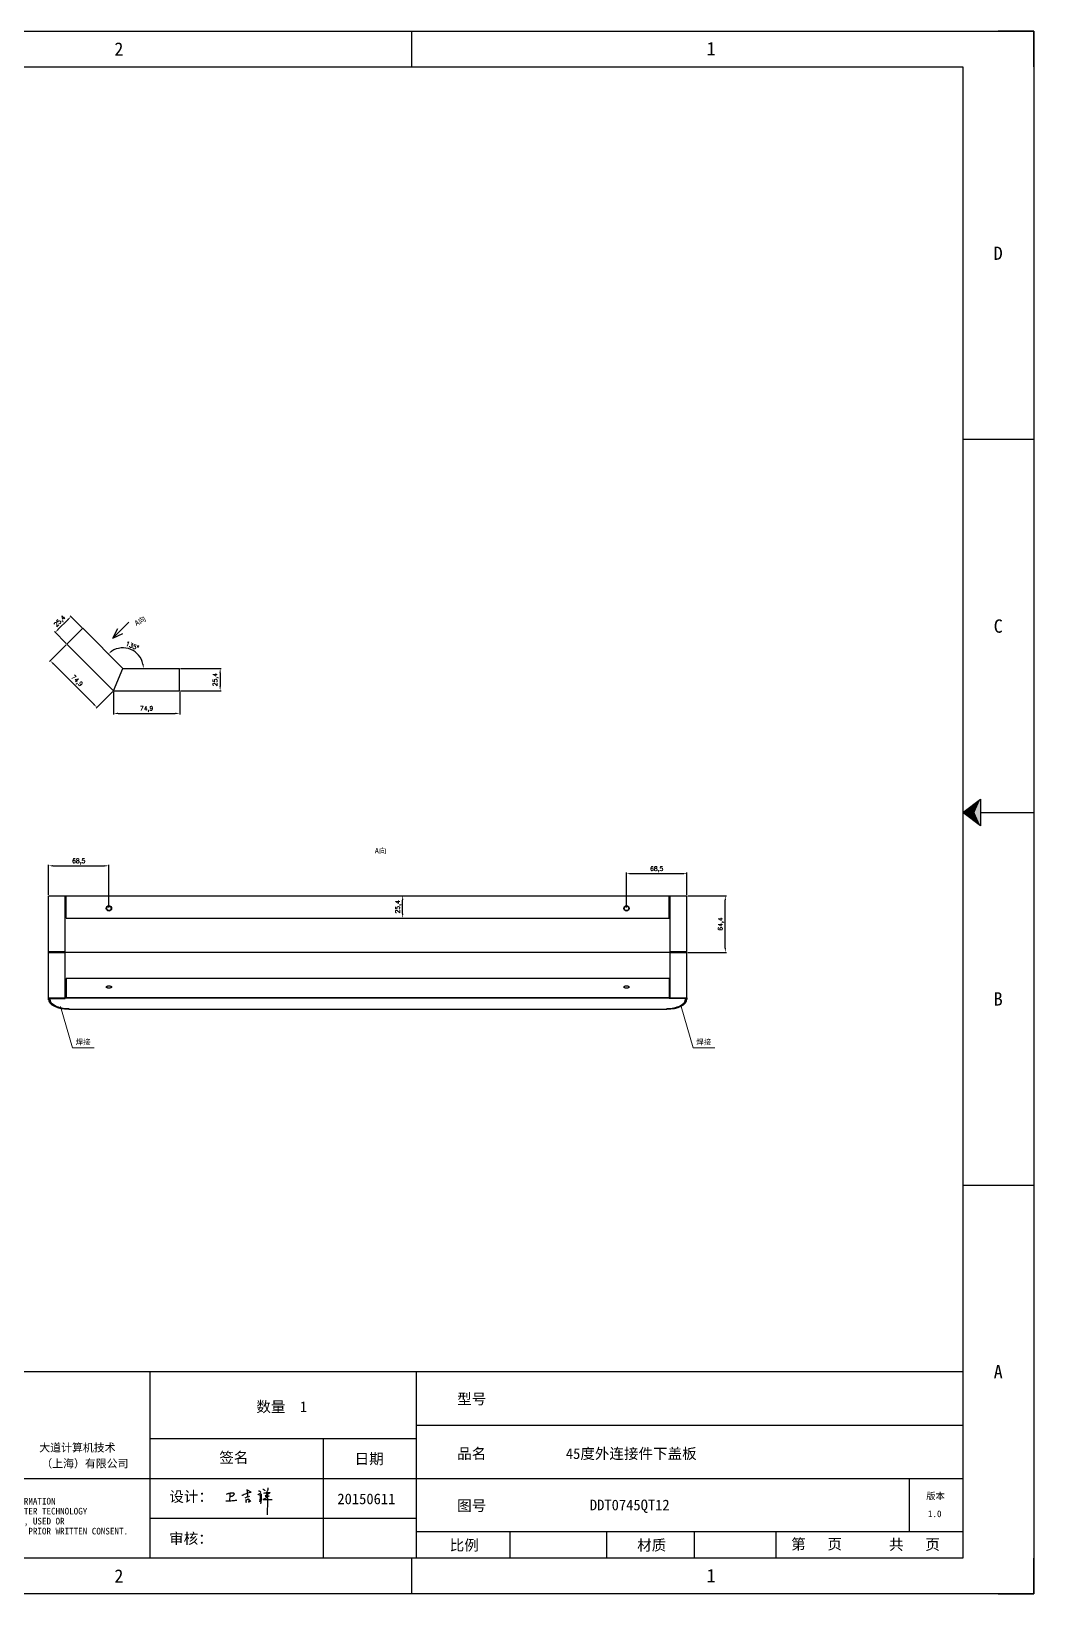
# Model space of a CAD drawing. Header units: millimetres. Extents: x -32103 to 8419, y 14505 to 33139.
# Drawn here: x 1803 to 2939, y 17546 to 19318 of the extents above; entities that cross this region are included whole.
import ezdxf
from ezdxf.enums import TextEntityAlignment as Align

# ---------------------------------------------------------------- set-up
doc = ezdxf.new("R2010")
doc.units = ezdxf.units.MM
doc.linetypes.add('DOT', pattern=[0.25, 0, -0.25])
doc.layers.add('4', color=7, linetype='Continuous')
doc.layers.add('print', color=30, linetype='Continuous')
doc.layers.add('dim', color=2, linetype='Continuous', lineweight=9)
doc.styles.add('Dartop', font='')
doc.styles.add('hzHT', font='simhei.ttf')
doc.styles.get("Standard").update_dxf_attribs({"font": 'txt', "bigfont": 'gbcbig.shx'})
doc.styles.get('Dartop').set_extended_font_data('FangSong_GB2312')
doc.dimstyles.new('small', dxfattribs={"dimtxt": 5, "dimasz": 5, "dimexe": 1.25, "dimexo": 1, "dimgap": 2, "dimtad": 1, "dimtxsty": 'Standard', "dimcen": 2.5, "dimadec": 0, "dimazin": 0, "dimtfac": 1, "dimtmove": 0, "dimatfit": 3, "dimfxl": 0, "dimarcsym": 0})

# ---------------------------------------------------------------- blocks, each defined once
blk = doc.blocks.new('*U4')
at = {"color": 254, "linetype": 'Continuous', "extrusion": (0, 0, -1)}
for points in [[(-33.167, 11), (-33, 11), (-33.25, 11.188)], [(-33.167, 11), (-33.25, 11.188), (-33.25, 10.812)], [(-33.167, 11), (-33.25, 10.812), (-33, 11)]]:
    blk.add_solid(points, dxfattribs=at)
blk = doc.blocks.new('h')
for p, q in [((20773.3, -2331.8), (20775.3, -2338.7)), ((20789.1, -2340.9), (20773.5, -2331.9)), ((20775.3, -2338.7), (20775.6, -2351.2)), ((20845.7, -2343.5), (20848.4, -2353)), ((20768.1, -2360.9), (20773, -2359.1)), ((20769.5, -2366.9), (20769.8, -2370.6)), ((20769.8, -2370.6), (20770.9, -2378)), ((20770.9, -2378), (20771.5, -2370.6)), ((20772.4, -2369.3), (20774.9, -2367.8)), ((20773, -2359.1), (20784.1, -2355.2)), ((20775.6, -2351.2), (20775.5, -2357.3)), ((20782.2, -2369.2), (20780, -2377.1)), ((20780, -2377.1), (20788.3, -2371.3)), ((20780.1, -2366.4), (20780.8, -2366.4)), ((20781.9, -2367.4), (20782.2, -2369.2)), ((20848.9, -2370.3), (20847.9, -2424)), ((20848.4, -2353), (20848.9, -2370.3))]:
    blk.add_line(p, q)
for points in [[(20699.1, -2348.2, -0.029745), (20704.6, -2345.4, -0.046842), (20708.4, -2344.2, -0.00919), (20714.3, -2343, -0.018517), (20717.2, -2342.5, -0.037841), (20720.3, -2342.4, -0.039541), (20723.2, -2342.8, -0.149785), (20726, -2344.3, -0.204935), (20726.9, -2346.6, -0.074872), (20726.5, -2348.3, -0.061615), (20725.6, -2350.3, -0.034204), (20723.8, -2352.6, -0.045776), (20722.3, -2354.1, -0.054985), (20720.4, -2355.3, -0.036348), (20717.3, -2356.5, -0.067752), (20715.7, -2356.8, -0.043553), (20713.2, -2356.7)], [(20755, -2351.9, -0.024077), (20759.9, -2350.1, -0.013147), (20768.7, -2346.5, -0.00522), (20775.4, -2344.1, -0.018517), (20777.3, -2343.4, -0.008274), (20786.3, -2341, -0.039541), (20788.3, -2340.8, -0.079216), (20789.4, -2341, -0.204935)], [(20816.8, -2335, -0.053561), (20819.6, -2336.1, -0.075272), (20821.3, -2337.3, -0.005295), (20822.5, -2338.5, -0.009337), (20823.1, -2339.1, -0.026146), (20823.7, -2339.8, -0.016644), (20824.5, -2340.9)], [(20832.1, -2329.2, -0.053561), (20834.9, -2330.3, -0.075272), (20836.7, -2331.5, -0.005295), (20837.8, -2332.6, -0.009337), (20838.5, -2333.3, -0.026146), (20839, -2334, -0.016644), (20839.8, -2335.1)], [(20836, -2343.7, -0.02797), (20842.1, -2342.6, -0.048868), (20845.6, -2342.2, -0.00919), (20851.1, -2341.4, -0.018517), (20853.9, -2341.1, -0.037841), (20856.7, -2341.2, -0.039541), (20859.4, -2341.6, -0.018282), (20840.6, -2354.7, -0.000937)], [(20847.6, -2340.2, 0.021784), (20849.6, -2335.9, 0.028296), (20850.8, -2332.4, 0.008136), (20851.9, -2328.2, 0.028913), (20852.2, -2327, 0.08193), (20852.1, -2325.9, 0.075058), (20851.7, -2324.7, 0.275043)], [(20696.6, -2372.4, 0.002073), (20710.6, -2371.9, 0.016137), (20719.6, -2371.3, 0.008314), (20736.9, -2369.3)], [(20813.5, -2350.1, 0.007348), (20815.9, -2348.7, 0.008421), (20818, -2347.3, 0.009459), (20819.7, -2346.2, -0.016325), (20820.7, -2345.5, -0.173771), (20821.8, -2345.3, -0.085159), (20823.9, -2346, -0.125883), (20826, -2347.9, -0.160659), (20826.6, -2350.1, -0.010447), (20826.5, -2352.3, -0.008247), (20826.2, -2355.1, -0.002698), (20825.3, -2374, 0.001562), (20823.9, -2383.7, 0.016137)]]:
    blk.add_lwpolyline(points, format="xyb")
for points in [[(20711.3, -2343.5), (20711.3, -2343.5), (20711.5, -2355.8), (20710.7, -2368), (20710.6, -2371.9)], [(20821.5, -2350.6), (20822.4, -2359.2), (20822.2, -2364.9), (20821.7, -2369), (20821.3, -2376.3), (20823.6, -2368.5), (20827.2, -2366.3), (20829.5, -2366.3)], [(20840.6, -2354.7), (20850, -2354.7), (20855, -2354.3), (20845.9, -2361.1), (20840.5, -2364), (20833, -2367.5), (20863.2, -2367.4), (20865.9, -2367.3)]]:
    blk.add_lwpolyline(points)
for centre, radius, start, end in [((20773.7, -2371.2), 2.3, 121.9907, 163.6016), ((20787.5, -2406), 40.3, 100.6183, 108.2482), ((20780.8, -2367.6), 1.15, 9.4675, 90)]:
    blk.add_arc(centre, radius, start, end)
blk = doc.blocks.new('*D147')
at = {"layer": 'Defpoints', "color": 0}
for p in [(1896, 18570.1, 22.9), (1970.9, 18570.1, 22.9), (1970.9, 18544.5)]:
    blk.add_point(p, dxfattribs=at)
at = {"layer": 'dim', "color": 0, "lineweight": -2}
for p, q in [((1896, 18569.1), (1896, 18543.2)), ((1970.9, 18569.1), (1970.9, 18543.2)), ((1901, 18544.5), (1965.9, 18544.5))]:
    blk.add_line(p, q, dxfattribs=at)
at = {"layer": 'dim', "color": 0}
for points in [[(1901, 18545.3), (1901, 18543.6), (1896, 18544.5)], [(1965.9, 18545.3), (1965.9, 18543.6), (1970.9, 18544.5)]]:
    blk.add_solid(points, dxfattribs=at)
at = {"layer": 'dim', "color": 0, "insert": (1933.4, 18549.4), "char_height": 5, "attachment_point": 5}
blk.add_mtext('74,9', dxfattribs=at)
blk = doc.blocks.new('*D150')
at = {"layer": 'Defpoints', "color": 0}
for p in [(1843, 18623), (1896, 18570.1), (1877.1, 18551.2)]:
    blk.add_point(p, dxfattribs=at)
at = {"layer": 'dim', "color": 0, "lineweight": -2}
for p, q in [((1842.3, 18622.3), (1823.3, 18603.3)), ((1827.7, 18600.7), (1873.6, 18554.8)), ((1895.2, 18569.4), (1876.2, 18550.4))]:
    blk.add_line(p, q, dxfattribs=at)
at = {"layer": 'dim', "color": 0}
for points in [[(1828.3, 18601.3), (1827.1, 18600.1), (1824.2, 18604.2)], [(1874.2, 18555.4), (1873, 18554.2), (1877.1, 18551.2)]]:
    blk.add_solid(points, dxfattribs=at)
at = {"layer": 'dim', "color": 0, "insert": (1854.1, 18581.2), "char_height": 5, "attachment_point": 5, "rotation": 315}
blk.add_mtext('74,9', dxfattribs=at)
blk = doc.blocks.new('*D151')
at = {"layer": 'Defpoints', "color": 0}
for p in [(1860.9, 18641), (1906.5, 18595.5), (1906.5, 18595.5), (1923, 18612), (1970.9, 18595.5)]:
    blk.add_point(p, dxfattribs=at)
at = {"layer": 'dim', "color": 0, "lineweight": -2}
blk.add_arc((1906.5, 18595.5), 23.3, 12.3031, 122.6969, dxfattribs=at)
at = {"layer": 'dim', "color": 0}
for points in [[(1894.4, 18614.5), (1893.3, 18615.8), (1890, 18612)], [(1930.1, 18600.5), (1928.4, 18600.4), (1929.8, 18595.5)]]:
    blk.add_solid(points, dxfattribs=at)
at = {"layer": 'dim', "color": 0, "insert": (1917.1, 18621.2), "char_height": 5, "attachment_point": 5, "rotation": 337.5}
blk.add_mtext('135°', dxfattribs=at)
blk = doc.blocks.new('*D152')
at = {"layer": 'Defpoints', "color": 0}
for p in [(1970.9, 18595.5), (1970.9, 18570.1), (2016.8, 18570.1)]:
    blk.add_point(p, dxfattribs=at)
at = {"layer": 'dim', "color": 0, "lineweight": -2}
for p, q in [((1971.9, 18595.5), (2018, 18595.5)), ((2016.8, 18590.5), (2016.8, 18575.1)), ((1971.9, 18570.1), (2018, 18570.1))]:
    blk.add_line(p, q, dxfattribs=at)
at = {"layer": 'dim', "color": 0}
for points in [[(2015.9, 18590.5), (2017.6, 18590.5), (2016.8, 18595.5)], [(2015.9, 18575.1), (2017.6, 18575.1), (2016.8, 18570.1)]]:
    blk.add_solid(points, dxfattribs=at)
at = {"layer": 'dim', "color": 0, "insert": (2011.8, 18582.8), "char_height": 5, "attachment_point": 5, "rotation": 90}
blk.add_mtext('25,4', dxfattribs=at)
blk = doc.blocks.new('*D157')
at = {"layer": 'Defpoints', "color": 0}
for p in [(1847.6, 18654.3), (1860.9, 18641), (1843, 18623)]:
    blk.add_point(p, dxfattribs=at)
at = {"layer": 'dim', "color": 0, "lineweight": -2}
for p, q in [((1833.2, 18639.9), (1844.1, 18650.8)), ((1860.2, 18641.7), (1846.7, 18655.2)), ((1842.3, 18623.8), (1828.8, 18637.3))]:
    blk.add_line(p, q, dxfattribs=at)
at = {"layer": 'dim', "color": 0}
for points in [[(1843.5, 18651.4), (1844.7, 18650.2), (1847.6, 18654.3)], [(1832.6, 18640.5), (1833.8, 18639.3), (1829.7, 18636.4)]]:
    blk.add_solid(points, dxfattribs=at)
at = {"layer": 'dim', "color": 0, "insert": (1835.2, 18648.8), "char_height": 5, "attachment_point": 5, "rotation": 45}
blk.add_mtext('25,4', dxfattribs=at)
blk = doc.blocks.new('*D173')
at = {"layer": 'Defpoints', "color": 0}
for p in [(2184.1, 18337.7, -35.6), (2223.7, 18337.7), (2184.1, 18312.3, -35.6)]:
    blk.add_point(p, dxfattribs=at)
at = {"layer": 'dim', "color": 0, "lineweight": -2}
for p, q in [((2185.1, 18337.7), (2225, 18337.7)), ((2223.7, 18317.3), (2223.7, 18332.7)), ((2185.1, 18312.3), (2225, 18312.3))]:
    blk.add_line(p, q, dxfattribs=at)
at = {"layer": 'dim', "color": 0}
for points in [[(2222.9, 18332.7), (2224.6, 18332.7), (2223.7, 18337.7)], [(2222.9, 18317.3), (2224.6, 18317.3), (2223.7, 18312.3)]]:
    blk.add_solid(points, dxfattribs=at)
at = {"layer": 'dim', "color": 0, "insert": (2218.8, 18325), "char_height": 5, "attachment_point": 5, "rotation": 90}
blk.add_mtext('25,4', dxfattribs=at)
blk = doc.blocks.new('*D167')
at = {"layer": 'Defpoints', "color": 0}
for p in [(1890.7, 18371.6), (1822.2, 18337.7), (1890.7, 18323.3)]:
    blk.add_point(p, dxfattribs=at)
at = {"layer": 'dim', "color": 0, "lineweight": -2}
for p, q in [((1822.2, 18338.7), (1822.2, 18372.8)), ((1827.2, 18371.6), (1885.7, 18371.6)), ((1890.7, 18324.3), (1890.7, 18372.8))]:
    blk.add_line(p, q, dxfattribs=at)
at = {"layer": 'dim', "color": 0}
for points in [[(1827.2, 18372.4), (1827.2, 18370.8), (1822.2, 18371.6)], [(1885.7, 18372.4), (1885.7, 18370.8), (1890.7, 18371.6)]]:
    blk.add_solid(points, dxfattribs=at)
at = {"layer": 'dim', "color": 0, "insert": (1856.4, 18376.5), "char_height": 5, "attachment_point": 5}
blk.add_mtext('68,5', dxfattribs=at)
blk = doc.blocks.new('*D178')
at = {"layer": 'Defpoints', "color": 0}
for p in [(2546.1, 18362.7), (2546.1, 18337.7), (2477.6, 18323.3)]:
    blk.add_point(p, dxfattribs=at)
at = {"layer": 'dim', "color": 0, "lineweight": -2}
for p, q in [((2477.6, 18324.3), (2477.6, 18363.9)), ((2482.6, 18362.7), (2541.1, 18362.7)), ((2546.1, 18338.7), (2546.1, 18363.9))]:
    blk.add_line(p, q, dxfattribs=at)
at = {"layer": 'dim', "color": 0}
for points in [[(2482.6, 18363.5), (2482.6, 18361.8), (2477.6, 18362.7)], [(2541.1, 18363.5), (2541.1, 18361.8), (2546.1, 18362.7)]]:
    blk.add_solid(points, dxfattribs=at)
at = {"layer": 'dim', "color": 0, "insert": (2511.8, 18367.6), "char_height": 5, "attachment_point": 5}
blk.add_mtext('68,5', dxfattribs=at)
blk = doc.blocks.new('*D179')
at = {"layer": 'Defpoints', "color": 0}
for p in [(2546.1, 18337.7, -35.6), (2589.6, 18337.7), (2546.1, 18273.3, -35.6)]:
    blk.add_point(p, dxfattribs=at)
at = {"layer": 'dim', "color": 0, "lineweight": -2}
for p, q in [((2547.1, 18337.7), (2590.9, 18337.7)), ((2589.6, 18278.3), (2589.6, 18332.7)), ((2547.1, 18273.3), (2590.9, 18273.3))]:
    blk.add_line(p, q, dxfattribs=at)
at = {"layer": 'dim', "color": 0}
for points in [[(2588.8, 18332.7), (2590.4, 18332.7), (2589.6, 18337.7)], [(2588.8, 18278.3), (2590.4, 18278.3), (2589.6, 18273.3)]]:
    blk.add_solid(points, dxfattribs=at)
at = {"layer": 'dim', "color": 0, "insert": (2584.7, 18305.5), "char_height": 5, "attachment_point": 5, "rotation": 90}
blk.add_mtext('64,4', dxfattribs=at)

msp = doc.modelspace()

# ---------------------------------------------------------------- linework, layer by layer
at = {"color": 0, "linetype": 'DOT'}
for p, q in [((379.87, 19318.399), (2899.042, 19318.399)), ((2939.331, 19278.111), (2939.331, 17586.013)), ((2899.042, 17545.725), (379.87, 17545.725))]:
    msp.add_line(p, q, dxfattribs=at)
at = {"color": 0}
for p, q in [((2234.29, 19278.111), (2234.29, 19318.399)), ((2939.331, 19318.399), (2899.042, 19318.399)), ((2939.331, 19278.111), (2939.331, 19318.399)), ((460.446, 19278.111), (2858.754, 19278.111)), ((2858.754, 19278.111), (2858.754, 17586.013)), ((2939.331, 18855.087), (2858.754, 18855.087)), ((2878.898, 18432.062), (2939.331, 18432.062)), ((2939.331, 18009.038), (2858.754, 18009.038)), ((2858.754, 17797.525), (1635.005, 17797.525)), ((1937.165, 17797.525), (1937.165, 17586.013)), ((2239.326, 17586.013), (2239.326, 17797.525)), ((2239.326, 17737.093), (2858.754, 17737.093)), ((1937.165, 17721.985), (2239.326, 17721.985)), ((2133.569, 17721.985), (2133.569, 17586.013)), ((1635.005, 17676.661), (1937.165, 17676.661)), ((1937.165, 17676.661), (2858.754, 17676.661)), ((2798.322, 17616.229), (2798.322, 17676.661)), ((1937.165, 17631.337), (2239.326, 17631.337)), ((2239.326, 17616.229), (2858.754, 17616.229)), ((2345.633, 17586.013), (2345.633, 17616.229)), ((2455.19, 17586.013), (2455.19, 17616.229)), ((2554.787, 17586.013), (2554.787, 17616.229)), ((2647.242, 17586.013), (2647.242, 17616.229)), ((2858.754, 17586.013), (460.446, 17586.013)), ((2234.29, 17545.725), (2234.29, 17586.013)), ((2939.331, 17545.725), (2939.331, 17586.013)), ((2899.042, 17545.725), (2939.331, 17545.725))]:
    msp.add_line(p, q, dxfattribs=at)
for p, q in [((1842.988, 18623.043, 22.86), (1860.948, 18641.004, 22.86)), ((1906.472, 18595.48, 22.86), (1860.948, 18641.004, 22.86)), ((1913.284, 18647.819), (1895.258, 18629.794)), ((1895.258, 18629.794), (1900.655, 18640.964)), ((1895.258, 18629.794), (1906.429, 18635.19)), ((1895.951, 18570.08, 22.86), (1842.988, 18623.043, 22.86)), ((1895.951, 18570.08, 22.86), (1906.472, 18595.48, 22.86)), ((1906.472, 18595.48, 22.86), (1970.852, 18595.48, 22.86)), ((1970.852, 18570.08, 22.86), (1970.852, 18595.48, 22.86)), ((1895.951, 18570.08, 22.86), (1970.852, 18570.08, 22.86)), ((1822.153, 18337.701, -12.7), (2546.053, 18337.701, -12.7)), ((1841.153, 18274.301, -12.7), (1841.153, 18337.701, -12.7)), ((1842.153, 18312.301, -12.7), (1842.153, 18337.701, -12.7)), ((2526.053, 18312.301, -12.7), (2526.053, 18337.701, -12.7)), ((2527.053, 18274.301, -12.7), (2527.053, 18337.701, -12.7)), ((1842.153, 18312.301, -12.7), (2526.053, 18312.301, -12.7)), ((1822.153, 18274.301, -12.7), (1841.153, 18274.301, -12.7)), ((1822.153, 18273.301, -12.7), (1841.153, 18273.301, -12.7)), ((1841.153, 18221.619, -12.7), (1841.153, 18273.301, -12.7)), ((2527.053, 18273.301, -12.7), (1841.153, 18273.301, -12.7)), ((2527.053, 18274.301, -12.7), (2546.053, 18274.301, -12.7)), ((2527.053, 18273.301, -12.7), (2546.053, 18273.301, -12.7)), ((2527.053, 18221.619, -12.7), (2527.053, 18273.301, -12.7)), ((2526.053, 18243.619, -12.7), (1842.153, 18243.619, -12.7)), ((1842.153, 18243.619, -12.7), (1842.153, 18221.619, -12.7)), ((2526.053, 18243.619, -12.7), (2526.053, 18221.619, -12.7)), ((2526.053, 18221.619, -12.7), (1842.153, 18221.619, -12.7))]:
    msp.add_line(p, q)
at = {"extrusion": (0, 0.5, 0.866025)}
for p, q in [((1822.153, 18219.714, -11.6), (1822.153, 18337.701, -55.809)), ((2546.053, 18219.714, -11.6), (2546.053, 18337.701, -55.874)), ((1822.153, 18221.619, -12.7), (2526.053, 18221.619, -12.7)), ((2527.053, 18221.619, -12.7), (2546.053, 18221.619, -12.7))]:
    msp.add_line(p, q, dxfattribs=at)
at = {"extrusion": (0, 0.866025, 0.5)}
for p, q in [((1822.153, 18221.619, -12.7), (1822.153, 18220.349, -10.5)), ((1823.153, 18220.349, -10.5), (1823.153, 18221.119, -11.834)), ((1823.153, 18221.119, -11.834), (1841.153, 18221.119, -11.834)), ((1823.153, 18220.349, -10.5), (1823.153, 18221.119, -11.834)), ((1823.714, 18220.349, -10.5), (1823.714, 18221.119, -11.834)), ((1845.013, 18209.669, 7.998), (1845.013, 18209.419, 8.431)), ((1845.013, 18208.919, 9.297), (2523.193, 18208.919, 9.297)), ((2523.193, 18209.669, 7.998), (2523.193, 18209.419, 8.431)), ((2526.053, 18221.119, -11.834), (2526.053, 18221.619, -12.7)), ((2527.053, 18221.119, -11.834), (2526.053, 18221.119, -11.834)), ((2527.053, 18221.119, -11.834), (2527.053, 18221.619, -12.7)), ((2545.053, 18221.119, -11.834), (2527.053, 18221.119, -11.834)), ((2544.493, 18220.349, -10.5), (2544.493, 18221.119, -11.834)), ((2545.053, 18220.349, -10.5), (2545.053, 18221.119, -11.834)), ((2545.053, 18220.349, -10.5), (2545.053, 18221.119, -11.834)), ((2546.053, 18221.619, -12.7), (2546.053, 18220.349, -10.5))]:
    msp.add_line(p, q, dxfattribs=at)
at = {"color": 0}
msp.add_lwpolyline([(2858.754, 18432.062), (2878.898, 18447.17), (2878.898, 18416.954), (2858.754, 18432.062)], close=True, dxfattribs=at)
for centre, radius in [((1890.653, 18323.301, -12.7), 3), ((1890.653, 18323.301, -12.7), 2.5), ((2477.553, 18323.301, -12.7), 3), ((2477.553, 18323.301, -12.7), 2.5)]:
    msp.add_circle(centre, radius)
at = {"extrusion": (3.3896e-13, 0.866025, 0.5)}
for centre, radius in [((-1890.653, -9133.105, 15781.91), 3), ((-1890.653, -9133.105, 15781.91), 2.5), ((-2477.553, -9128.043, 15784.834), 3), ((-2477.553, -9128.043, 15784.834), 2.5)]:
    msp.add_circle(centre, radius, dxfattribs=at)
at = {"extrusion": (0, 0.866025, 0.5)}
for centre, radius, start, end in [((-1845.013, -9119.268, 15774.035), 22.86, 0, 90), ((-1845.013, -9119.268, 15774.035), 21.86, 0, 90.000775), ((-1845.013, -9119.268, 15774.035), 21.86, 0, 90.000775), ((-1845.013, -9119.208, 15774.035), 21.3, 359.838603, 90), ((-2523.193, -9119.268, 15774.035), 22.86, 90, 180), ((-2523.193, -9119.268, 15774.035), 21.86, 89.999225, 180), ((-2523.193, -9119.208, 15774.035), 21.3, 90, 180.161397), ((-2523.193, -9119.268, 15774.035), 21.86, 89.999225, 180)]:
    msp.add_arc(centre, radius, start, end, dxfattribs=at)
at = {"layer": 'dim'}
for p, q in [((1835.699, 18212.095, 45.72), (1849.274, 18164.912, 22.86)), ((2539.474, 18212.095, 45.72), (2553.05, 18164.912, 22.86)), ((1849.274, 18164.912, 22.86), (1874.091, 18164.912, 22.86)), ((2553.05, 18164.912, 22.86), (2577.866, 18164.912, 22.86))]:
    msp.add_line(p, q, dxfattribs=at)
at = {"layer": 'print'}
msp.add_lwpolyline([(379.87, 19318.399), (2939.331, 19318.399), (2939.331, 17545.725), (379.87, 17545.725)], close=True, dxfattribs=at)

# ---------------------------------------------------------------- block references
at = {"color": 0, "linetype": 'Continuous', "xscale": 80.57610619627711, "yscale": 80.57610619687368, "zscale": 80.57610619687446}
msp.add_blockref('*U4', (199.743, 17545.725), dxfattribs=at)
at = {"color": 0, "xscale": 0.3098964079397265, "yscale": 0.3098964079412326, "zscale": 0.3098964079411201}
msp.add_blockref('h', (-4390.655, 18386.26), dxfattribs=at)

# ---------------------------------------------------------------- texts
at = {"color": 0}
for s, height, style, p in [('2', 15.108, 'Dartop', (1901.913, 19298.255)), ('1', 15.108, 'Dartop', (2573.553, 19298.734)), ('D', 15.108, 'Dartop', (2899.042, 19066.599)), ('C', 15.108, 'Dartop', (2899.042, 18643.574)), ('A向', 6.0432, 'hzHT', (2198.702, 18388.593)), ('B', 15.108, 'Dartop', (2899.042, 18220.55)), ('焊接', 6.0432, 'hzHT', (1861.375, 18171.76, 22.86)), ('焊接', 6.0432, 'hzHT', (2565.15, 18171.76, 22.86)), ('A', 15.108, 'Dartop', (2899.042, 17797.525)), ('数量  1', 12.0864, 'hzHT', (2086.621, 17757.906)), ('型号', 12.0864, 'hzHT', (2302.032, 17766.782)), ('品名', 12.0864, 'hzHT', (2302.032, 17704.735)), ('45度外连接件下盖板', 12.0864, 'hzHT', (2482.955, 17704.735)), ('签名', 12.0864, 'hzHT', (2032.328, 17700.307)), ('日期', 12.0864, 'hzHT', (2185.69, 17698.819)), ('20150611', 12.0864, 'hzHT', (2182.588, 17653.381)), ('版本', 7.554, 'hzHT', (2827.956, 17656.607)), ('图号', 12.0864, 'hzHT', (2302.032, 17645.658)), ('DDT0745QT12', 12.08642, 'hzHT', (2481.266, 17646.447)), ('1.0', 7.554, 'Dartop', (2827.048, 17636.419)), ('比例', 12.0864, 'hzHT', (2293.605, 17600.806)), ('材质', 12.0864, 'hzHT', (2506.105, 17600.806)), ('第   页', 12.0864, 'hzHT', (2693.072, 17602.06)), ('共   页', 12.0864, 'hzHT', (2804.097, 17601.62)), ('2', 15.108, 'Dartop', (1901.913, 17565.869)), ('1', 15.108, 'Dartop', (2573.553, 17566.348))]:
    msp.add_text(s, height=height, dxfattribs=dict(at, style=style)).set_placement(p, align=Align.MIDDLE_CENTER)
at = {"color": 0, "style": 'hzHT'}
msp.add_text('A向', height=6.0432, rotation=30, dxfattribs=at).set_placement((1926.038, 18649.332), align=Align.MIDDLE_CENTER)
for s, height, p in [('设计：', 12.0864, (1959.11, 17649.951)), ('THIS DOCUMENT CONTAINS INFORMATION', 7.55401, (1655.399, 17646.975)), ('PROPRIETARY TO DARTOP COMPUTER TECHNOLOGY', 7.55401, (1655.399, 17635.644)), ('AND SHALL NOT BE REPRODUCED, USED OR', 7.55401, (1655.399, 17624.312)), ('DISCLOSED TO ANYONE WITHOUT PRIOR WRITTEN CONSENT.', 7.55401, (1655.399, 17612.981)), ('审核：', 12.0864, (1958.93, 17602.356))]:
    msp.add_text(s, height=height, dxfattribs=at).set_placement(p)
at = {"layer": '4', "color": 0, "style": 'hzHT'}
for s, p in [('大道计算机技术', (1811.637, 17706.974)), ('（上海）有限公司', (1813.918, 17688.907))]:
    msp.add_text(s, height=9.0648, dxfattribs=at).set_placement(p)

# ---------------------------------------------------------------- dimensions: what is measured, and where the dimension line sits
at = {"layer": 'dim'}
for p2, distance, picture, middle in [((1860.948, 18641.004, 22.86), 18.844, '*D157', (1835.167, 18648.825, 22.86)), ((1895.951, 18570.08, 22.86), -26.631, '*D150', (1854.115, 18581.208, 22.86))]:
    dim = msp.add_aligned_dim(p1=(1842.988, 18623.043, 22.86), p2=p2, distance=distance, dimstyle='small', override={"dimpost": '\\X'}, dxfattribs=at)
    dim.commit()
    dim.dimension.update_dxf_attribs({"geometry": picture, "text_midpoint": middle})
dim = msp.add_angular_dim_2l(base=(1922.969, 18611.977), line1=((1906.472, 18595.48, 22.86), (1860.948, 18641.004, 22.86)), line2=((1906.472, 18595.48, 22.86), (1970.852, 18595.48, 22.86)), dimstyle='small', override={"dimpost": '\\X'}, dxfattribs=at)
dim.commit()
dim.dimension.update_dxf_attribs({"geometry": '*D151', "text_midpoint": (1917.122, 18621.192, 22.86)})
for base, p1, p2, picture, middle in [((2016.767, 18570.08, 22.86), (1970.852, 18595.48, 22.86), (1970.852, 18570.08, 22.86), '*D152', (2011.85, 18582.78, 22.86)), ((2223.746, 18337.701, 22.86), (2184.103, 18312.301, -12.7), (2184.103, 18337.701, -12.7), '*D173', (2218.83, 18325.001, 22.86)), ((2589.616, 18337.701, 22.86), (2546.053, 18273.301, -12.7), (2546.053, 18337.701, -12.7), '*D179', (2584.7, 18305.501, 22.86))]:
    dim = msp.add_linear_dim(base=base, p1=p1, p2=p2, angle=90, dimstyle='small', override={"dimpost": '\\X'}, dxfattribs=at)
    dim.commit()
    dim.dimension.update_dxf_attribs({"geometry": picture, "text_midpoint": middle})
for base, p1, p2, picture, middle in [((1970.852, 18544.473), (1895.951, 18570.08, 22.86), (1970.852, 18570.08, 22.86), '*D147', (1933.401, 18549.39)), ((1890.653, 18371.6, -12.7), (1822.153, 18337.701, -12.7), (1890.653, 18323.301, -12.7), '*D167', (1856.403, 18376.516, -12.7))]:
    dim = msp.add_linear_dim(base=base, p1=p1, p2=p2, dimstyle='small', override={"dimpost": '\\X'}, dxfattribs=at)
    dim.commit()
    dim.dimension.update_dxf_attribs({"geometry": picture, "text_midpoint": middle})
dim = msp.add_linear_dim(base=(2546.053, 18362.671, -12.7), p1=(2477.553, 18323.301, -12.7), p2=(2546.053, 18337.701, -12.7), dimstyle='small', override={"dimpost": '\\X'}, dxfattribs=at)
dim.commit()
dim.dimension.update_dxf_attribs({"geometry": '*D178', "text_midpoint": (2511.803, 18362.671, -12.7), "dimtype": 160})

doc.saveas('drawing.dxf')
